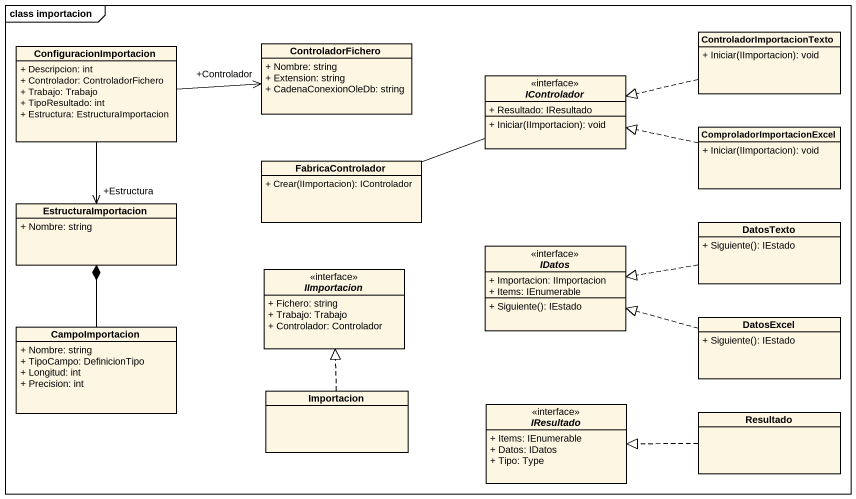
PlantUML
@startuml
mainframe class importacion
hide circle
hide empty members
skinparam classAttributeIconSize 0
class ConfiguracionImportacion {
  + Descripcion: int
  + Controlador: ControladorFichero
  + Trabajo: Trabajo
  + TipoResultado: int
  + Estructura: EstructuraImportacion
}
class ControladorFichero {
  + Nombre: string
  + Extension: string
  + CadenaConexionOleDb: string
}
class ControladorImportacionTexto {
  + Iniciar(IImportacion): void
}
interface IControlador {
  + Resultado: IResultado
  + Iniciar(IImportacion): void
}
class ComproladorImportacionExcel {
  + Iniciar(IImportacion): void
}
class FabricaControlador {
  + Crear(IImportacion): IControlador
}
class EstructuraImportacion {
  + Nombre: string
}
interface IDatos {
  + Importacion: IImportacion
  + Items: IEnumerable
  + Siguiente(): IEstado
}
class DatosTexto {
  + Siguiente(): IEstado
}
interface IImportacion {
  + Fichero: string
  + Trabajo: Trabajo
  + Controlador: Controlador
}
class CampoImportacion {
  + Nombre: string
  + TipoCampo: DefinicionTipo
  + Longitud: int
  + Precision: int
}
class DatosExcel {
  + Siguiente(): IEstado
}
class Importacion
interface IResultado {
  + Items: IEnumerable
  + Datos: IDatos
  + Tipo: Type
}
class Resultado
ConfiguracionImportacion -right-> "+Controlador" ControladorFichero
ConfiguracionImportacion --> "+Estructura" EstructuraImportacion
ControladorImportacionTexto .left.|> IControlador
ComproladorImportacionExcel .left.|> IControlador
FabricaControlador -right- IControlador
DatosTexto .left.|> IDatos
CampoImportacion -up-* EstructuraImportacion
DatosExcel .left.|> IDatos
Importacion .up.|> IImportacion
Resultado .left.|> IResultado
@enduml
